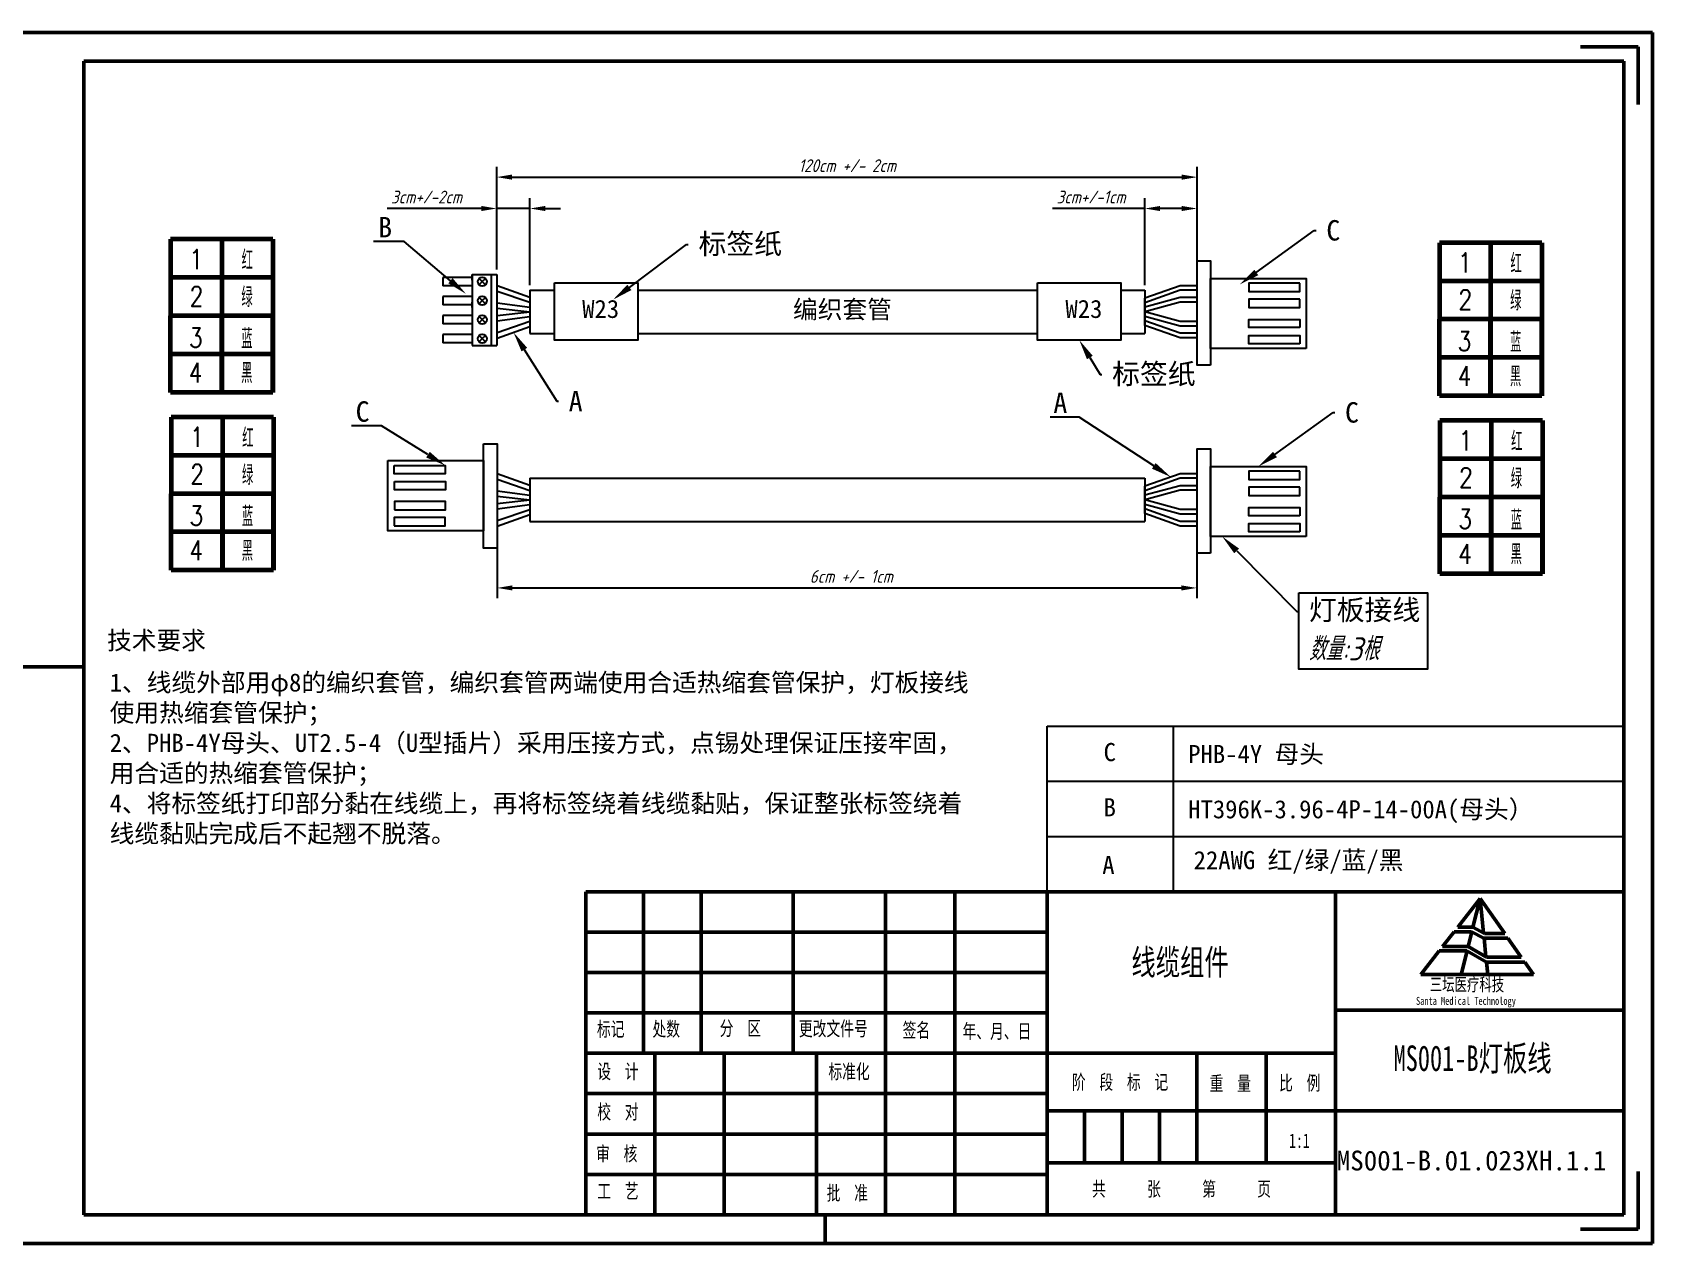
# Model space of a CAD drawing. Header units: millimetres. Extents: x 15931 to 18096, y 1463 to 3040.
# Drawn here: x 17399.3 to 17716.8, y 1992.6 to 2230 of the extents above; entities that cross this region are included whole.
import ezdxf
from ezdxf import colors
from ezdxf.entities.mleader import LeaderData, LeaderLine
from ezdxf.enums import TextEntityAlignment as Align
from ezdxf.math import Vec2, Vec3

# ---------------------------------------------------------------- set-up
doc = ezdxf.new("R2010")
doc.units = ezdxf.units.MM
doc.layers.add('dim', color=82, linetype='Continuous', lineweight=9)
doc.layers.add('总内框线', color=7, linetype='Continuous', lineweight=50)
doc.styles.add('GB', font='gbeitc.shx', dxfattribs={"bigfont": 'gbcbig.shx'})
doc.styles.add('SLDTEXTSTYLE1', font='TXT', dxfattribs={"width": 0.7})
doc.styles.get("Standard").update_dxf_attribs({"font": 'simfang.ttf'})
doc.styles.add('TXT08', font='txt.shx', dxfattribs={"width": 0.8, "bigfont": 'gbcbig.shx'})
doc.dimstyles.new('GB', dxfattribs={"dimtxt": 2.5, "dimasz": 3, "dimexe": 2, "dimexo": 1, "dimgap": 1, "dimtad": 1, "dimtoh": 1, "dimdsep": 46, "dimtxsty": 'GB', "dimcen": 2.5, "dimclrd": 1, "dimclre": 3, "dimclrt": 6, "dimadec": 0, "dimazin": 0, "dimtfac": 1, "dimtmove": 0, "dimatfit": 3, "dimfxl": 4, "dimarcsym": 0})

# ---------------------------------------------------------------- blocks, each defined once
blk = doc.blocks.new('*D422')
at = {"color": 3, "lineweight": -2, "transparency": 16777216}
for p, q in [((17490.25, 2183.47), (17490.25, 2203.59)), ((17627.53, 2182.59), (17627.53, 2203.59))]:
    blk.add_line(p, q, dxfattribs=at)
at = {"color": 1, "lineweight": -2, "transparency": 16777216}
blk.add_line((17493.25, 2201.59), (17624.53, 2201.59), dxfattribs=at)
at = {"color": 1, "transparency": 16777216}
for points in [[(17493.25, 2202.09), (17493.25, 2201.09), (17490.25, 2201.59)], [(17624.53, 2202.09), (17624.53, 2201.09), (17627.53, 2201.59)]]:
    blk.add_solid(points, dxfattribs=at)
at = {"layer": 'Defpoints', "color": 0, "transparency": 16777216}
for p in [(17627.53, 2201.59), (17490.25, 2182.47), (17627.53, 2181.59)]:
    blk.add_point(p, dxfattribs=at)
at = {"color": 6, "transparency": 16777216, "insert": (17558.97, 2203.84), "char_height": 2.5, "attachment_point": 5, "style": 'GB'}
blk.add_mtext('120cm +/- 2cm', dxfattribs=at)
blk = doc.blocks.new('*D379')
at = {"color": 1, "lineweight": -2, "transparency": 16777216}
for p, q in [((17487.25, 2195.44), (17468.76, 2195.44)), ((17496.76, 2195.44), (17490.25, 2195.44)), ((17499.76, 2195.44), (17502.76, 2195.44))]:
    blk.add_line(p, q, dxfattribs=at)
at = {"color": 3, "lineweight": -2, "transparency": 16777216}
for p, q in [((17490.25, 2183.47), (17490.25, 2197.44)), ((17496.76, 2180.43), (17496.76, 2197.44))]:
    blk.add_line(p, q, dxfattribs=at)
at = {"color": 1, "transparency": 16777216}
for points in [[(17487.25, 2195.94), (17487.25, 2194.94), (17490.25, 2195.44)], [(17499.76, 2195.94), (17499.76, 2194.94), (17496.76, 2195.44)]]:
    blk.add_solid(points, dxfattribs=at)
at = {"layer": 'Defpoints', "color": 0, "transparency": 16777216}
for p in [(17490.25, 2195.44), (17490.25, 2182.47), (17496.76, 2179.43)]:
    blk.add_point(p, dxfattribs=at)
at = {"color": 6, "transparency": 16777216, "insert": (17476.5, 2197.69), "char_height": 2.5, "attachment_point": 5, "style": 'GB'}
blk.add_mtext('3cm+/-2cm', dxfattribs=at)
blk = doc.blocks.new('*D380')
at = {"color": 1, "lineweight": -2, "transparency": 16777216}
for p, q in [((17617.29, 2195.44), (17599.22, 2195.44)), ((17624.53, 2195.44), (17620.29, 2195.44))]:
    blk.add_line(p, q, dxfattribs=at)
at = {"color": 3, "lineweight": -2, "transparency": 16777216}
for p, q in [((17617.29, 2180.43), (17617.29, 2197.44)), ((17627.53, 2182.59), (17627.53, 2197.44))]:
    blk.add_line(p, q, dxfattribs=at)
at = {"color": 1, "transparency": 16777216}
for points in [[(17620.29, 2195.94), (17620.29, 2194.94), (17617.29, 2195.44)], [(17624.53, 2195.94), (17624.53, 2194.94), (17627.53, 2195.44)]]:
    blk.add_solid(points, dxfattribs=at)
at = {"layer": 'Defpoints', "color": 0, "transparency": 16777216}
for p in [(17627.53, 2195.44), (17617.29, 2179.43), (17627.53, 2181.59)]:
    blk.add_point(p, dxfattribs=at)
at = {"color": 6, "transparency": 16777216, "insert": (17606.76, 2197.69), "char_height": 2.5, "attachment_point": 5, "style": 'GB'}
blk.add_mtext('3cm+/-1cm', dxfattribs=at)
blk = doc.blocks.new('*D421')
at = {"color": 3, "lineweight": -2, "transparency": 16777216}
for p, q in [((17490.33, 2129.28), (17490.33, 2119.08)), ((17627.45, 2127.86), (17627.45, 2119.08))]:
    blk.add_line(p, q, dxfattribs=at)
at = {"color": 1, "lineweight": -2, "transparency": 16777216}
blk.add_line((17493.33, 2121.08), (17624.45, 2121.08), dxfattribs=at)
at = {"color": 1, "transparency": 16777216}
for points in [[(17493.33, 2121.58), (17493.33, 2120.58), (17490.33, 2121.08)], [(17624.45, 2121.58), (17624.45, 2120.58), (17627.45, 2121.08)]]:
    blk.add_solid(points, dxfattribs=at)
at = {"layer": 'Defpoints', "color": 0, "transparency": 16777216}
for p in [(17490.33, 2130.28), (17627.45, 2128.86), (17627.45, 2121.08)]:
    blk.add_point(p, dxfattribs=at)
at = {"color": 6, "transparency": 16777216, "insert": (17559.76, 2123.33), "char_height": 2.5, "attachment_point": 5, "style": 'GB'}
blk.add_mtext('6cm +/- 1cm', dxfattribs=at)

msp = doc.modelspace()

# ---------------------------------------------------------------- linework, layer by layer
at = {"color": 3, "lineweight": 60}
for p, q in [((17426.326, 2189.404), (17426.326, 2174.404)), ((17436.358, 2189.404), (17426.326, 2189.404)), ((17436.358, 2189.404), (17436.358, 2174.404)), ((17446.391, 2189.404), (17436.358, 2189.404)), ((17436.358, 2189.404), (17436.358, 2174.404)), ((17446.391, 2189.404), (17446.391, 2174.404)), ((17675.014, 2188.73), (17675.014, 2173.73)), ((17685.047, 2188.73), (17675.014, 2188.73)), ((17685.047, 2188.73), (17685.047, 2173.73)), ((17695.079, 2188.73), (17685.047, 2188.73)), ((17685.047, 2188.73), (17685.047, 2173.73)), ((17695.079, 2188.73), (17695.079, 2173.73)), ((17436.358, 2181.904), (17426.326, 2181.904)), ((17446.391, 2181.904), (17436.358, 2181.904)), ((17685.047, 2181.23), (17675.014, 2181.23)), ((17695.079, 2181.23), (17685.047, 2181.23)), ((17436.358, 2174.404), (17426.326, 2174.404)), ((17426.326, 2159.404), (17426.326, 2174.404)), ((17446.391, 2174.404), (17436.358, 2174.404)), ((17436.358, 2159.404), (17436.358, 2174.404)), ((17436.358, 2159.404), (17436.358, 2174.404)), ((17436.358, 2174.404), (17436.358, 2159.404)), ((17446.391, 2159.404), (17446.391, 2174.404)), ((17446.391, 2174.404), (17446.391, 2159.404)), ((17685.047, 2173.73), (17675.014, 2173.73)), ((17675.014, 2158.73), (17675.014, 2173.73)), ((17695.079, 2173.73), (17685.047, 2173.73)), ((17685.047, 2158.73), (17685.047, 2173.73)), ((17685.047, 2158.73), (17685.047, 2173.73)), ((17685.047, 2173.73), (17685.047, 2158.73)), ((17695.079, 2158.73), (17695.079, 2173.73)), ((17695.079, 2173.73), (17695.079, 2158.73)), ((17436.358, 2166.904), (17426.326, 2166.904)), ((17446.391, 2166.904), (17436.358, 2166.904)), ((17685.047, 2166.23), (17675.014, 2166.23)), ((17695.079, 2166.23), (17685.047, 2166.23)), ((17436.358, 2159.404), (17426.326, 2159.404)), ((17446.391, 2159.404), (17436.358, 2159.404)), ((17685.047, 2158.73), (17675.014, 2158.73)), ((17695.079, 2158.73), (17685.047, 2158.73)), ((17426.449, 2154.546), (17426.449, 2139.546)), ((17436.482, 2154.546), (17426.449, 2154.546)), ((17436.482, 2154.546), (17436.482, 2139.546)), ((17446.514, 2154.546), (17436.482, 2154.546)), ((17436.482, 2154.546), (17436.482, 2139.546)), ((17446.514, 2154.546), (17446.514, 2139.546)), ((17675.138, 2153.872), (17675.138, 2138.872)), ((17685.17, 2153.872), (17675.138, 2153.872)), ((17685.17, 2153.872), (17685.17, 2138.872)), ((17695.203, 2153.872), (17685.17, 2153.872)), ((17685.17, 2153.872), (17685.17, 2138.872)), ((17695.203, 2153.872), (17695.203, 2138.872)), ((17436.482, 2147.046), (17426.449, 2147.046)), ((17446.514, 2147.046), (17436.482, 2147.046)), ((17685.17, 2146.372), (17675.138, 2146.372)), ((17695.203, 2146.372), (17685.17, 2146.372)), ((17436.482, 2139.546), (17426.449, 2139.546)), ((17426.449, 2124.546), (17426.449, 2139.546)), ((17446.514, 2139.546), (17436.482, 2139.546)), ((17436.482, 2124.546), (17436.482, 2139.546)), ((17436.482, 2124.546), (17436.482, 2139.546)), ((17436.482, 2139.546), (17436.482, 2124.546)), ((17446.514, 2124.546), (17446.514, 2139.546)), ((17446.514, 2139.546), (17446.514, 2124.546)), ((17685.17, 2138.872), (17675.138, 2138.872)), ((17675.138, 2123.872), (17675.138, 2138.872)), ((17695.203, 2138.872), (17685.17, 2138.872)), ((17685.17, 2123.872), (17685.17, 2138.872)), ((17685.17, 2123.872), (17685.17, 2138.872)), ((17685.17, 2138.872), (17685.17, 2123.872)), ((17695.203, 2123.872), (17695.203, 2138.872)), ((17695.203, 2138.872), (17695.203, 2123.872)), ((17436.482, 2132.046), (17426.449, 2132.046)), ((17446.514, 2132.046), (17436.482, 2132.046)), ((17685.17, 2131.372), (17675.138, 2131.372)), ((17695.203, 2131.372), (17685.17, 2131.372)), ((17436.482, 2124.546), (17426.449, 2124.546)), ((17446.514, 2124.546), (17436.482, 2124.546)), ((17685.17, 2123.872), (17675.138, 2123.872)), ((17695.203, 2123.872), (17685.17, 2123.872))]:
    msp.add_line(p, q, dxfattribs=at)
for p, q in [((17485.426, 2181.941), (17479.67, 2181.941)), ((17479.67, 2181.941), (17479.67, 2180.837)), ((17479.67, 2181.941), (17479.67, 2180.311)), ((17485.426, 2182.474), (17485.426, 2176.049)), ((17485.426, 2182.474), (17490.248, 2182.474)), ((17485.426, 2181.408), (17485.426, 2182.474)), ((17485.426, 2182.474), (17485.426, 2181.941)), ((17487.418, 2181.126), (17486.798, 2181.747)), ((17487.418, 2181.126), (17488.039, 2181.747)), ((17489.176, 2182.474), (17489.176, 2176.049)), ((17489.176, 2182.474), (17489.176, 2168.593)), ((17490.248, 2182.474), (17490.248, 2168.593)), ((17490.248, 2181.941), (17490.248, 2180.311)), ((17485.426, 2180.311), (17479.67, 2180.311)), ((17485.426, 2180.311), (17485.426, 2178.212)), ((17487.418, 2181.126), (17486.798, 2180.505)), ((17487.418, 2181.126), (17488.039, 2180.505)), ((17490.326, 2180.342), (17496.759, 2178.074)), ((17490.326, 2179.223), (17496.759, 2177.052)), ((17496.759, 2179.428), (17496.759, 2170.958)), ((17496.759, 2179.428), (17501.562, 2179.428)), ((17517.893, 2179.428), (17539.107, 2179.428)), ((17517.893, 2179.428), (17573.461, 2179.428)), ((17573.461, 2179.428), (17596.274, 2179.428)), ((17612.605, 2179.428), (17617.292, 2179.428)), ((17624.224, 2180.307), (17617.292, 2177.86)), ((17617.292, 2179.428), (17617.292, 2170.958)), ((17624.224, 2179.418), (17617.292, 2176.971)), ((17627.529, 2180.307), (17624.224, 2180.307)), ((17627.529, 2179.418), (17624.224, 2179.418)), ((17479.67, 2178.212), (17479.67, 2176.583)), ((17485.426, 2178.212), (17479.67, 2178.212)), ((17485.426, 2176.583), (17479.67, 2176.583)), ((17485.426, 2176.049), (17485.426, 2177.116)), ((17485.426, 2176.583), (17485.426, 2168.859)), ((17487.418, 2177.397), (17486.798, 2178.018)), ((17487.418, 2177.397), (17486.798, 2176.777)), ((17487.418, 2177.397), (17488.039, 2178.018)), ((17487.418, 2177.397), (17488.039, 2176.777)), ((17490.248, 2178.212), (17490.248, 2176.583)), ((17490.326, 2176.976), (17496.759, 2176.106)), ((17490.326, 2175.939), (17496.759, 2175.193)), ((17624.224, 2177.973), (17617.292, 2176.082)), ((17617.292, 2176.971), (17617.292, 2177.86)), ((17624.224, 2177.061), (17617.292, 2175.193)), ((17617.292, 2176.082), (17617.292, 2176.971)), ((17617.292, 2175.193), (17617.292, 2176.082)), ((17627.529, 2177.973), (17624.224, 2177.973)), ((17627.529, 2177.061), (17624.224, 2177.061)), ((17479.67, 2174.484), (17479.67, 2172.854)), ((17485.426, 2174.484), (17479.67, 2174.484)), ((17485.426, 2172.854), (17479.67, 2172.854)), ((17485.426, 2172.854), (17485.426, 2170.756)), ((17487.418, 2173.669), (17486.798, 2174.29)), ((17487.418, 2173.669), (17486.798, 2173.048)), ((17487.418, 2173.669), (17488.039, 2174.29)), ((17487.418, 2173.669), (17488.039, 2173.048)), ((17490.248, 2174.484), (17490.248, 2172.854)), ((17490.326, 2174.448), (17496.759, 2175.193)), ((17490.326, 2173.411), (17496.759, 2174.28)), ((17490.326, 2171.163), (17496.759, 2173.334)), ((17490.326, 2170.045), (17496.759, 2172.312)), ((17624.224, 2173.31), (17617.292, 2175.193)), ((17617.292, 2174.304), (17617.292, 2175.193)), ((17624.224, 2172.398), (17617.292, 2174.304)), ((17617.292, 2173.416), (17617.292, 2174.304)), ((17617.292, 2172.527), (17617.292, 2173.416)), ((17624.224, 2170.979), (17617.292, 2173.416)), ((17624.224, 2170.067), (17617.292, 2172.527)), ((17627.529, 2173.31), (17624.224, 2173.31)), ((17627.529, 2172.398), (17624.224, 2172.398)), ((17479.67, 2170.756), (17479.67, 2169.126)), ((17485.426, 2170.756), (17479.67, 2170.756)), ((17485.426, 2169.126), (17479.67, 2169.126)), ((17485.426, 2169.126), (17485.426, 2168.593)), ((17487.418, 2169.941), (17486.798, 2170.562)), ((17487.418, 2169.941), (17486.798, 2169.32)), ((17487.418, 2169.941), (17488.039, 2170.562)), ((17487.418, 2169.941), (17488.039, 2169.32)), ((17490.248, 2170.756), (17490.248, 2169.126)), ((17496.759, 2170.958), (17501.562, 2170.958)), ((17517.893, 2170.958), (17539.107, 2170.958)), ((17517.893, 2170.958), (17570.68, 2170.958)), ((17570.68, 2170.958), (17596.274, 2170.958)), ((17612.605, 2170.958), (17617.292, 2170.958)), ((17627.529, 2170.979), (17624.224, 2170.979)), ((17627.529, 2170.067), (17624.224, 2170.067)), ((17485.426, 2168.593), (17490.248, 2168.593)), ((17490.326, 2143.489), (17496.759, 2141.221)), ((17490.326, 2142.371), (17496.759, 2140.199)), ((17496.759, 2142.575), (17496.759, 2134.105)), ((17496.759, 2142.575), (17517.893, 2142.575)), ((17517.893, 2142.575), (17539.107, 2142.575)), ((17517.893, 2142.575), (17573.461, 2142.575)), ((17573.461, 2142.575), (17612.605, 2142.575)), ((17612.605, 2142.575), (17617.292, 2142.575)), ((17624.224, 2143.454), (17617.292, 2141.007)), ((17617.292, 2142.575), (17617.292, 2134.105)), ((17624.224, 2142.565), (17617.292, 2140.118)), ((17624.224, 2141.121), (17617.292, 2139.229)), ((17617.292, 2140.118), (17617.292, 2141.007)), ((17627.529, 2143.454), (17624.224, 2143.454)), ((17627.529, 2142.565), (17624.224, 2142.565)), ((17627.529, 2141.121), (17624.224, 2141.121)), ((17490.326, 2140.123), (17496.759, 2139.253)), ((17490.326, 2139.086), (17496.759, 2138.34)), ((17490.326, 2137.595), (17496.759, 2138.34)), ((17490.326, 2136.558), (17496.759, 2137.427)), ((17624.224, 2140.208), (17617.292, 2138.34)), ((17617.292, 2139.229), (17617.292, 2140.118)), ((17617.292, 2138.34), (17617.292, 2139.229)), ((17624.224, 2136.458), (17617.292, 2138.34)), ((17617.292, 2137.452), (17617.292, 2138.34)), ((17624.224, 2135.545), (17617.292, 2137.452)), ((17617.292, 2136.563), (17617.292, 2137.452)), ((17627.529, 2140.208), (17624.224, 2140.208)), ((17490.326, 2134.31), (17496.759, 2136.481)), ((17490.326, 2133.192), (17496.759, 2135.459)), ((17496.759, 2134.105), (17517.893, 2134.105)), ((17517.893, 2134.105), (17539.107, 2134.105)), ((17517.893, 2134.105), (17570.68, 2134.105)), ((17570.68, 2134.105), (17612.605, 2134.105)), ((17612.605, 2134.105), (17617.292, 2134.105)), ((17617.292, 2135.674), (17617.292, 2136.563)), ((17624.224, 2134.126), (17617.292, 2136.563)), ((17624.224, 2133.214), (17617.292, 2135.674)), ((17627.529, 2136.458), (17624.224, 2136.458)), ((17627.529, 2135.545), (17624.224, 2135.545)), ((17627.529, 2134.126), (17624.224, 2134.126)), ((17627.529, 2133.214), (17624.224, 2133.214)), ((17598.122, 2094.014), (17711.201, 2094.014)), ((17598.122, 2083.186), (17598.122, 2094.014)), ((17622.921, 2083.186), (17622.921, 2094.014)), ((17598.122, 2061.531), (17598.122, 2083.186)), ((17598.122, 2083.186), (17711.201, 2083.186)), ((17598.122, 2072.359), (17598.122, 2083.186)), ((17598.122, 2083.186), (17711.201, 2083.186)), ((17622.921, 2061.531), (17622.921, 2083.186)), ((17622.921, 2072.359), (17622.921, 2083.186)), ((17598.122, 2072.359), (17711.201, 2072.359))]:
    msp.add_line(p, q)
for points in [[(17630.184, 2164.729), (17627.529, 2164.729), (17627.529, 2185.171), (17630.184, 2185.171)], [(17648.92, 2168.006), (17630.184, 2168.006), (17630.184, 2181.738), (17648.92, 2181.738)], [(17501.562, 2180.878), (17517.893, 2180.878), (17517.893, 2169.654), (17501.562, 2169.654)], [(17596.274, 2180.878), (17612.605, 2180.878), (17612.605, 2169.654), (17596.274, 2169.654)], [(17647.67, 2180.796), (17637.678, 2180.796), (17637.678, 2179.167), (17647.67, 2179.167)], [(17647.656, 2177.656), (17637.663, 2177.656), (17637.663, 2176.026), (17647.656, 2176.026)], [(17647.656, 2172.088), (17637.663, 2172.088), (17637.663, 2173.717), (17647.656, 2173.717)], [(17647.67, 2168.947), (17637.678, 2168.947), (17637.678, 2170.577), (17647.67, 2170.577)], [(17487.672, 2149.307), (17490.326, 2149.307), (17490.326, 2128.865), (17487.672, 2128.865)], [(17630.184, 2127.876), (17627.529, 2127.876), (17627.529, 2148.318), (17630.184, 2148.318)], [(17468.936, 2146.03), (17487.672, 2146.03), (17487.672, 2132.298), (17468.936, 2132.298)], [(17470.185, 2145.088), (17480.178, 2145.088), (17480.178, 2143.459), (17470.185, 2143.459)], [(17648.92, 2131.153), (17630.184, 2131.153), (17630.184, 2144.885), (17648.92, 2144.885)], [(17647.67, 2143.943), (17637.678, 2143.943), (17637.678, 2142.314), (17647.67, 2142.314)], [(17470.2, 2141.948), (17480.192, 2141.948), (17480.192, 2140.319), (17470.2, 2140.319)], [(17647.656, 2140.803), (17637.663, 2140.803), (17637.663, 2139.174), (17647.656, 2139.174)], [(17470.2, 2136.38), (17480.192, 2136.38), (17480.192, 2138.009), (17470.2, 2138.009)], [(17470.185, 2133.24), (17480.178, 2133.24), (17480.178, 2134.869), (17470.185, 2134.869)], [(17647.656, 2135.235), (17637.663, 2135.235), (17637.663, 2136.864), (17647.656, 2136.864)], [(17647.67, 2132.095), (17637.678, 2132.095), (17637.678, 2133.724), (17647.67, 2133.724)], [(17647.443, 2120.142), (17672.697, 2120.142), (17672.697, 2105.19), (17647.443, 2105.19)]]:
    msp.add_lwpolyline(points, close=True)
for centre in [(17487.418, 2181.126), (17487.418, 2177.397), (17487.418, 2173.669), (17487.418, 2169.941)]:
    msp.add_circle(centre, 0.878)
at = {"layer": '总内框线', "color": 4}
for p, q in [((17381.095, 2229.953), (17716.809, 2229.953)), ((17716.809, 2229.953), (17716.809, 1992.58)), ((17716.809, 1992.58), (17381.095, 1992.58))]:
    msp.add_line(p, q, dxfattribs=at)
at = {"layer": '总内框线'}
for p, q in [((17713.999, 2227.133), (17702.695, 2227.133)), ((17713.999, 2227.133), (17713.999, 2215.83)), ((17409.354, 2224.301), (17711.157, 2224.301)), ((17409.354, 1998.231), (17409.354, 2224.301)), ((17711.157, 2224.301), (17711.157, 1998.231)), ((17381.095, 2105.615), (17409.354, 2105.615)), ((17507.694, 2061.531), (17711.157, 2061.531)), ((17507.694, 1998.231), (17507.694, 2061.531)), ((17518.998, 2061.531), (17518.998, 2029.881)), ((17530.301, 2061.531), (17530.301, 2029.881)), ((17548.387, 2061.531), (17548.387, 2029.881)), ((17566.472, 2061.531), (17566.472, 2029.881)), ((17580.037, 2061.531), (17580.037, 1998.231)), ((17598.122, 2061.531), (17598.122, 1998.231)), ((17654.64, 1998.231), (17654.64, 2061.531)), ((17711.157, 2061.531), (17711.157, 1998.231)), ((17507.694, 2053.618), (17598.122, 2053.618)), ((17507.694, 2045.706), (17598.122, 2045.706)), ((17507.694, 2037.794), (17598.122, 2037.794)), ((17654.64, 2038.359), (17711.157, 2038.359)), ((17507.694, 2029.881), (17654.64, 2029.881)), ((17521.258, 2029.881), (17521.258, 1998.231)), ((17534.823, 2029.881), (17534.823, 1998.231)), ((17552.908, 2029.881), (17552.908, 1998.231)), ((17566.472, 2029.881), (17566.472, 1998.231)), ((17627.511, 2008.404), (17627.511, 2029.881)), ((17641.076, 2008.404), (17641.076, 2029.881)), ((17507.694, 2021.969), (17598.122, 2021.969)), ((17598.122, 2018.578), (17654.64, 2018.578)), ((17605.47, 2018.578), (17605.47, 2008.404)), ((17612.817, 2018.578), (17612.817, 2008.404)), ((17620.164, 2018.578), (17620.164, 2008.404)), ((17654.64, 2018.578), (17711.157, 2018.578)), ((17507.694, 2014.056), (17598.122, 2014.056)), ((17598.122, 2008.404), (17654.64, 2008.404)), ((17507.694, 2006.144), (17598.122, 2006.144)), ((17713.999, 1995.399), (17713.999, 2006.703)), ((17711.157, 1998.231), (17409.354, 1998.231)), ((17711.157, 1998.231), (17507.694, 1998.231)), ((17554.604, 1998.231), (17554.604, 1992.58)), ((17713.999, 1995.399), (17702.695, 1995.399))]:
    msp.add_line(p, q, dxfattribs=at)
at = {"layer": '总内框线', "color": 1}
for p, q in [((17683.012, 2060.243), (17678.616, 2054.605)), ((17683.012, 2060.243), (17681.605, 2054.579)), ((17687.823, 2053.365), (17683.012, 2060.243)), ((17683.012, 2060.243), (17683.691, 2053.444)), ((17678.616, 2054.605), (17681.558, 2054.605)), ((17681.558, 2054.605), (17683.836, 2053.365)), ((17677.903, 2053.691), (17675.641, 2050.79)), ((17677.903, 2053.691), (17681.344, 2053.691)), ((17681.38, 2053.672), (17680.663, 2050.785)), ((17681.344, 2053.691), (17683.75, 2052.447)), ((17683.75, 2052.447), (17688.466, 2052.447)), ((17683.791, 2052.447), (17684.156, 2048.791)), ((17683.836, 2053.365), (17687.823, 2053.365)), ((17691.074, 2048.719), (17688.466, 2052.447)), ((17674.995, 2049.961), (17671.384, 2045.331)), ((17674.995, 2049.961), (17680.43, 2049.961)), ((17675.641, 2050.79), (17680.656, 2050.79)), ((17680.455, 2049.947), (17679.308, 2045.331)), ((17680.43, 2049.961), (17684.233, 2047.758)), ((17680.656, 2050.79), (17684.282, 2048.719)), ((17684.282, 2048.719), (17691.074, 2048.719)), ((17671.384, 2045.331), (17693.444, 2045.331)), ((17684.233, 2047.758), (17691.746, 2047.758)), ((17684.259, 2047.758), (17684.502, 2045.331)), ((17693.444, 2045.331), (17691.746, 2047.758))]:
    msp.add_line(p, q, dxfattribs=at)

# ---------------------------------------------------------------- texts
at = {"style": 'GB'}
msp.add_text('数量:3根', height=4.5276, dxfattribs=at).set_placement((17649.424, 2106.874))
at = {"layer": 'dim', "color": 6, "style": 'TXT08', "width": 0.8}
for s, p in [('1', (17431.332, 2185.502)), ('红', (17441.365, 2185.502)), ('1', (17680.021, 2184.828)), ('红', (17690.054, 2184.828)), ('2', (17431.417, 2178.243)), ('绿', (17441.317, 2178.243)), ('2', (17680.105, 2177.569)), ('绿', (17690.005, 2177.569)), ('蓝', (17441.297, 2170.115)), ('3', (17431.265, 2170.115)), ('3', (17679.953, 2169.441)), ('蓝', (17689.986, 2169.441)), ('4', (17431.236, 2163.29)), ('黑', (17441.268, 2163.29)), ('4', (17679.924, 2162.616)), ('黑', (17689.957, 2162.616)), ('1', (17431.456, 2150.644)), ('红', (17441.489, 2150.644)), ('1', (17680.144, 2149.969)), ('红', (17690.177, 2149.969)), ('2', (17431.541, 2143.385)), ('绿', (17441.44, 2143.385)), ('2', (17680.229, 2142.711)), ('绿', (17690.129, 2142.711)), ('3', (17431.388, 2135.257)), ('蓝', (17441.421, 2135.257)), ('3', (17680.077, 2134.582)), ('蓝', (17690.109, 2134.582)), ('4', (17431.359, 2128.432)), ('黑', (17441.392, 2128.432)), ('4', (17680.048, 2127.758)), ('黑', (17690.08, 2127.758))]:
    msp.add_text(s, height=3.853, dxfattribs=at).set_placement(p, align=Align.MIDDLE)
at = {"layer": '总内框线', "color": 6, "attachment_point": 1}
for s, insert, char_height, width, style in [('{\\fSimSun|b0|i0|c134|p54;W23}', (17507.007, 2177.541), 3.55114, 132.12967, 'GB'), ('{\\fSimSun|b0|i0|c134|p2;编织套管}', (17548.334, 2177.441), 3.55114, 132.12967, 'GB'), ('{\\fSimSun|b0|i0|c134|p54;W23}', (17601.718, 2177.541), 3.55114, 132.12967, 'GB'), ('{\\fSimSun|b0|i0|c134|p2;技术要求}', (17413.889, 2112.568), 3.55114, 132.12967, 'GB'), ('{\\fSimSun|b0|i0|c134|p54;1、线缆外部用φ8的编织套管，编织套管两端使用合适热缩套管保护，灯板接线使用热缩套管保护；\\P2、PHB-4Y母头、UT2.5-4（U型插片）采用压接方式，点锡处理保证压接牢固，用合适的热缩套管保护；\\P4、将标签纸打印部分黏在线缆上，再将标签绕着线缆黏贴，保证整张标签绕着线缆黏贴完成后不起翘不脱落。}', (17414.402, 2104.328), 3.55114, 169.10438, 'GB'), ('{\\fSimSun|b0|i0|c134|p2;C}', (17609.204, 2090.685), 3.55114, 8.0267, 'GB'), ('{\\fSimSun|b0|i0|c134|p54;PHB-4Y 母头}', (17625.789, 2090.304), 3.55114, 66.09684, 'GB'), ('{\\fSimSun|b0|i0|c134|p54;HT396K-3.96-4P-14-00A(母头）}', (17625.789, 2079.476), 3.55114, 76.49083, 'GB'), ('{\\fSimSun|b0|i0|c134|p2;B}', (17609.204, 2079.857), 3.55114, 8.0267, 'GB'), ('{\\fSimSun|b0|i0|c134|p2;A}', (17608.946, 2068.556), 3.55114, 8.0267, 'GB'), ('{\\fSimSun|b0|i0|c134|p54;22AWG 红/绿/蓝/黑}', (17626.857, 2069.511), 3.55114, 74.40763, 'GB'), ('{\\fSimSun|b0|i0|c134|p2;线缆组件}', (17614.654, 2050.237), 5, 94.62992, 'SLDTEXTSTYLE1'), ('{\\fSimSun|b0|i0|c134|p2;标记}', (17509.904, 2036.031), 2.82588, 105.14436, 'SLDTEXTSTYLE1'), ('{\\fSimSun|b0|i0|c134|p2;处数}', (17520.779, 2036.048), 2.82588, 105.14436, 'SLDTEXTSTYLE1'), ('{\\fSimSun|b0|i0|c134|p2;分\u3000区}', (17533.96, 2036.188), 2.82588, 105.14436, 'SLDTEXTSTYLE1'), ('{\\fSimSun|b0|i0|c134|p2;更改文件号}', (17549.485, 2036.126), 2.82588, 105.14436, 'SLDTEXTSTYLE1'), ('{\\fSimSun|b0|i0|c134|p2;签名}', (17569.814, 2035.834), 2.82588, 105.14436, 'SLDTEXTSTYLE1'), ('{\\fSimSun|b0|i0|c134|p2;年、月、日}', (17581.563, 2035.615), 2.82588, 105.14436, 'SLDTEXTSTYLE1'), ('{\\fSimSun|b0|i0|c134|p54;MS001-B灯板线}', (17666.036, 2031.412), 5, 94.62992, 'SLDTEXTSTYLE1'), ('{\\fSimSun|b0|i0|c134|p2;设\u3000计}', (17509.971, 2027.733), 2.82588, 105.14436, 'SLDTEXTSTYLE1'), ('{\\fSimSun|b0|i0|c134|p2;标准化}', (17555.269, 2027.717), 2.82588, 105.14436, 'SLDTEXTSTYLE1'), ('{\\fSimSun|b0|i0|c134|p2;阶\u3000段\u3000标\u3000记}', (17602.987, 2025.645), 2.82588, 105.14436, 'SLDTEXTSTYLE1'), ('{\\fSimSun|b0|i0|c134|p2;重\u3000量}', (17629.983, 2025.387), 2.82588, 105.14436, 'SLDTEXTSTYLE1'), ('{\\fSimSun|b0|i0|c134|p2;比\u3000例}', (17643.606, 2025.465), 2.82588, 105.14436, 'SLDTEXTSTYLE1'), ('{\\fSimSun|b0|i0|c134|p2;校  对}', (17509.971, 2019.821), 2.82588, 105.14436, 'SLDTEXTSTYLE1'), ('{\\fSimSun|b0|i0|c134|p2;1:1}', (17645.568, 2014.162), 2.82588, 105.14436, 'SLDTEXTSTYLE1'), ('{\\fSimSun|b0|i0|c134|p2;审\u3000核}', (17509.741, 2011.605), 2.82588, 105.14436, 'SLDTEXTSTYLE1'), ('{\\fSimSun|b0|i0|c134|p54;\\W1;MS001-B.01.023XH.1.1}', (17654.909, 2010.8), 3.88422, 60.21792, 'SLDTEXTSTYLE1'), ('{\\fSimSun|b0|i0|c134|p2;工\u3000艺}', (17509.971, 2004.273), 2.82588, 105.14436, 'SLDTEXTSTYLE1'), ('{\\fSimSun|b0|i0|c134|p2;批\u3000准}', (17554.923, 2003.914), 2.82588, 105.14436, 'SLDTEXTSTYLE1'), ('{\\fSimSun|b0|i0|c134|p2;共\u3000\u3000\u3000张\u3000\u3000\u3000第\u3000\u3000\u3000页}', (17606.936, 2004.705), 2.82588, 105.14436, 'SLDTEXTSTYLE1')]:
    msp.add_mtext(s, dxfattribs=dict(at, insert=insert, char_height=char_height, width=width, style=style))
at = {"layer": '总内框线', "color": 5, "insert": (17673.14, 2044.631), "char_height": 2.54329, "width": 94.62992, "attachment_point": 1, "style": 'SLDTEXTSTYLE1'}
msp.add_mtext('{\\fSimSun|b0|i0|c134|p2;三坛医疗科技}', dxfattribs=at)
at = {"layer": '总内框线', "color": 5, "insert": (17670.443, 2040.929), "char_height": 1.55649, "attachment_point": 1, "style": 'SLDTEXTSTYLE1'}
msp.add_mtext('Santa Medical Technology', dxfattribs=at)

# ---------------------------------------------------------------- dimensions: what is measured, and where the dimension line sits
for base, p1, p2, text, picture, middle in [((17627.529, 2201.594), (17490.248, 2182.474), (17627.529, 2181.586), '120cm +/- 2cm', '*D422', (17558.967, 2201.594)), ((17627.45, 2121.075), (17490.326, 2130.285), (17627.45, 2128.865), '6cm +/- 1cm', '*D421', (17559.765, 2121.075))]:
    dim = msp.add_linear_dim(base=base, p1=p1, p2=p2, text=text, dimstyle='GB', override={"dimscale": 0})
    dim.commit()
    dim.dimension.update_dxf_attribs({"geometry": picture, "text_midpoint": middle, "dimtype": 160})
dim = msp.add_linear_dim(base=(17490.248, 2195.443), p1=(17496.759, 2179.428), p2=(17490.248, 2182.474), text='3cm+/-2cm', dimstyle='GB')
dim.commit()
dim.dimension.update_dxf_attribs({"geometry": '*D379', "text_midpoint": (17476.503, 2197.693)})
dim = msp.add_linear_dim(base=(17627.529, 2195.443), p1=(17617.292, 2179.428), p2=(17627.529, 2181.586), text='3cm+/-1cm', dimstyle='GB')
dim.commit()
dim.dimension.update_dxf_attribs({"geometry": '*D380', "text_midpoint": (17606.755, 2195.443), "dimtype": 160})

# ---------------------------------------------------------------- leaders
ml = msp.add_multileader_mtext('Standard')
ml.set_content('B', color=256)
ml.set_leader_properties()
ml.build(insert=Vec2(0, 0))
ml.multileader.update_dxf_attribs({"text_right_attachment_type": 6, "dogleg_length": 0.36})
ctx = ml.context
ctx.base_point, ctx.plane_origin = Vec3(17465.126, 2191.779), Vec3(17483.311, 2210.131)
ctx.right_attachment, ctx.text_align_type = 6, 2
notes = []
notes.append((ctx, [(0, (1, 1, 0), (17472.115, 2188.979), (-1, 0), 0.36, [(0, [(17484.236, 2178.7)], 0, [])])]))
ctx.mtext.insert, ctx.mtext.alignment, ctx.mtext.flow_direction = Vec3(17469.755, 2193.779), 3, 5
ml = msp.add_multileader_mtext('Standard')
ml.set_content('C', color=256)
ml.set_leader_properties()
ml.build(insert=Vec2(0, 0))
ml.multileader.update_dxf_attribs({"text_right_attachment_type": 6, "dogleg_length": 0.36})
ctx = ml.context
ctx.base_point, ctx.plane_origin = Vec3(17650.868, 2191.129), Vec3(17635.889, 2180.566)
ctx.right_attachment = 6
notes.append((ctx, [(1, (1, 1, 0), (17650.508, 2191.129), (1, 0), 0.36, [(0, [(17635.889, 2180.566)], 0, [])])]))
ctx.mtext.insert, ctx.mtext.flow_direction = Vec3(17652.868, 2193.163), 5
ml = msp.add_multileader_mtext('Standard')
ml.set_content('标签纸', color=256)
ml.set_leader_properties()
ml.build(insert=Vec2(0, 0))
ml.multileader.update_dxf_attribs({"text_right_attachment_type": 6, "dogleg_length": 0.36})
ctx = ml.context
ctx.base_point, ctx.plane_origin = Vec3(17527.812, 2188.417), Vec3(17513.064, 2177.571)
ctx.right_attachment = 6
notes.append((ctx, [(1, (1, 1, 0), (17527.452, 2188.417), (1, 0), 0.36, [(0, [(17513.064, 2177.571)], 0, [])])]))
ctx.mtext.insert, ctx.mtext.flow_direction = Vec3(17529.812, 2190.528), 5
ml = msp.add_multileader_mtext('Standard')
ml.set_content('A', color=256)
ml.set_leader_properties()
ml.build(insert=Vec2(0, 0))
ml.multileader.update_dxf_attribs({"text_right_attachment_type": 6, "dogleg_length": 0.36})
ctx = ml.context
ctx.base_point, ctx.plane_origin = Vec3(17502.369, 2157.688), Vec3(17546.08, 2182.701)
ctx.right_attachment = 6
notes.append((ctx, [(1, (1, 1, 0), (17502.009, 2157.688), (1, 0), 0.36, [(0, [(17493.542, 2171.178)], 0, [])])]))
ctx.mtext.insert, ctx.mtext.flow_direction = Vec3(17504.369, 2159.688), 5
ml = msp.add_multileader_mtext('Standard')
ml.set_content('标签纸', color=256)
ml.set_leader_properties()
ml.build(insert=Vec2(0, 0))
ml.multileader.update_dxf_attribs({"text_right_attachment_type": 6, "dogleg_length": 0.36})
ctx = ml.context
ctx.base_point, ctx.plane_origin = Vec3(17608.878, 2162.92), Vec3(17604.439, 2169.654)
ctx.right_attachment = 6
notes.append((ctx, [(1, (1, 1, 0), (17608.518, 2162.92), (1, 0), 0.36, [(0, [(17604.439, 2169.654)], 0, [])])]))
ctx.mtext.insert, ctx.mtext.flow_direction = Vec3(17610.878, 2165.031), 5
ml = msp.add_multileader_mtext('Standard')
ml.set_content('C', color=256)
ml.set_leader_properties()
ml.build(insert=Vec2(0, 0))
ml.multileader.update_dxf_attribs({"text_right_attachment_type": 6, "dogleg_length": 0.36})
ctx = ml.context
ctx.base_point, ctx.plane_origin = Vec3(17460.795, 2155.617), Vec3(17480.178, 2145.088)
ctx.right_attachment, ctx.text_align_type = 6, 2
notes.append((ctx, [(0, (1, 1, 0), (17467.692, 2152.851), (-1, 0), 0.36, [(0, [(17480.178, 2145.088)], 0, [])])]))
ctx.mtext.insert, ctx.mtext.alignment, ctx.mtext.flow_direction = Vec3(17465.332, 2157.651), 3, 5
ml = msp.add_multileader_mtext('Standard')
ml.set_content('A', color=256)
ml.set_leader_properties()
ml.build(insert=Vec2(0, 0))
ml.multileader.update_dxf_attribs({"text_right_attachment_type": 6, "dogleg_length": 0.36})
ctx = ml.context
ctx.base_point, ctx.plane_origin = Vec3(17597.321, 2157.378), Vec3(17615.643, 2175.729)
ctx.right_attachment, ctx.text_align_type = 6, 2
notes.append((ctx, [(0, (1, 1, 0), (17604.446, 2154.578), (-1, 0), 0.36, [(0, [(17622.387, 2142.805)], 0, [])])]))
ctx.mtext.insert, ctx.mtext.alignment, ctx.mtext.flow_direction = Vec3(17602.086, 2159.378), 3, 5
ml = msp.add_multileader_mtext('Standard')
ml.set_content('C', color=256)
ml.set_leader_properties()
ml.build(insert=Vec2(0, 0))
ml.multileader.update_dxf_attribs({"text_right_attachment_type": 6, "dogleg_length": 0.36})
ctx = ml.context
ctx.base_point, ctx.plane_origin = Vec3(17654.53, 2155.448), Vec3(17639.552, 2144.885)
ctx.right_attachment = 6
notes.append((ctx, [(1, (1, 1, 0), (17654.17, 2155.448), (1, 0), 0.36, [(0, [(17639.552, 2144.885)], 0, [])])]))
ctx.mtext.insert, ctx.mtext.flow_direction = Vec3(17656.53, 2157.482), 5
ml = msp.add_multileader_mtext('Standard')
ml.set_content('{\\fSimSun|b0|i0|c134|p2;灯板接线}', color=256)
ml.set_leader_properties()
ml.build(insert=Vec2(0, 0))
ml.multileader.update_dxf_attribs({"text_right_attachment_type": 6, "dogleg_length": 0.36})
ctx = ml.context
ctx.base_point, ctx.plane_origin = Vec3(17647.443, 2116.487), Vec3(17632.465, 2131.153)
ctx.right_attachment = 6
notes.append((ctx, [(1, (1, 1, 0), (17647.083, 2116.487), (1, 0), 0.36, [(0, [(17632.465, 2131.153)], 0, [])])]))
ctx.mtext.insert, ctx.mtext.flow_direction = Vec3(17649.443, 2118.788), 5
for ctx, leaders in notes:
    for number, flags, end, landing, length, lines in leaders:
        leader = LeaderData()
        leader.index, (leader.has_last_leader_line, leader.has_dogleg_vector, leader.attachment_direction) = number, flags
        leader.last_leader_point, leader.dogleg_vector, leader.dogleg_length = Vec3(end), Vec3(landing), length
        for number, points, colour, breaks in lines:
            line = LeaderLine()
            line.index, line.vertices, line.color, line.breaks = number, Vec3.list(points), colors.encode_raw_color(colour), breaks
            leader.lines.append(line)
        ctx.leaders.append(leader)

doc.saveas('drawing.dxf')
